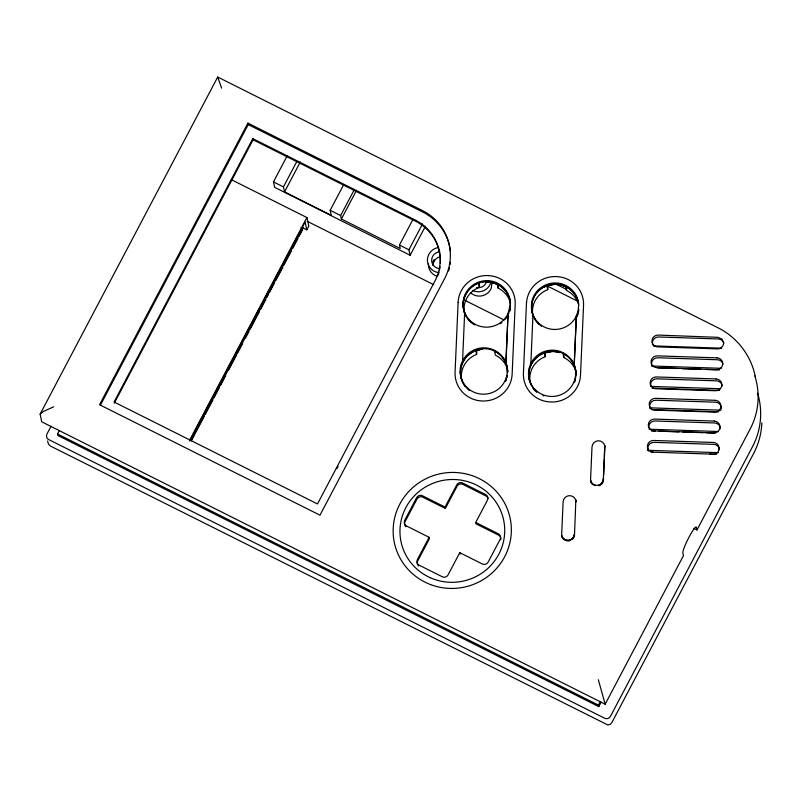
<?xml version="1.0" encoding="UTF-8"?>
<svg xmlns="http://www.w3.org/2000/svg" width="802" height="802" viewBox="0 0 802 802"><rect width="100%" height="100%" fill="white"/><g stroke="black" fill="none" stroke-linecap="round" stroke-linejoin="round"><path stroke-width="1.2" d="M507.455 372.589L506.984 366.494L505.27 361.682M462.574 360.96L464.659 312.579L463.335 307.888L463.035 303.036A23.659 23.168 -12.8 0 1 487.536 280.66L487.977 280.68A23.659 23.178 -11.8 0 1 510.262 304.63L508.057 313.562L505.912 362.785C509.36 371.717 506.343 382.424 499.055 388.539A23.659 23.178 -12.5 0 1 468.348 388.739C460.368 382.163 457.731 370.073 462.564 360.87A23.659 23.178 -12.5 0 1 505.932 362.875L508.067 313.642A23.659 23.178 -12.5 0 1 464.679 312.66M475.807 350.674L475.797 350.705A23.609 23.128 -12.5 0 1 481.992 349.271M464.278 312.63A23.609 23.128 -12.5 0 1 479.305 287.317L479.516 282.474M461.601 379.727A23.609 23.128 -12.5 0 1 476.629 354.424L476.839 349.572M510.473 303.096A23.609 23.128 -12.5 0 0 498.082 288.098L498.182 285.662M532.969 314.745L530.874 363.346A23.659 23.178 -12.5 0 1 574.232 365.03L576.367 316.038A23.659 23.178 -12.5 0 1 532.989 314.835L531.576 309.462L531.475 304.048A23.659 23.138 -12.6 0 1 555.846 282.976L556.287 282.996A23.659 23.158 -11.9 0 1 578.633 305.622M532.728 314.975A23.609 23.128 -12.5 0 1 547.746 289.662L547.966 284.82M530.042 382.073A23.609 23.128 -12.5 0 1 545.069 356.77L545.28 351.918M578.262 303.326A23.609 23.128 -12.5 0 0 566.523 290.444L566.633 288.008M576.237 372.549A23.609 23.128 -12.5 0 0 563.846 357.542L563.946 355.246M578.633 305.622L578.092 310.885L576.347 315.958L574.212 364.95L575.525 370.113L575.585 375.416A23.659 23.228 -11 0 1 551.345 396.479L550.904 396.459A23.659 23.198 -13 0 1 528.438 373.842L529.009 368.429L530.854 363.266M603.525 477.471L603.425 479.907A6.456 6.316 -12.5 0 1 601.55 484.117M603.635 475.035L604.327 459.205M604.427 456.769L604.858 447.025A6.456 6.326 -12.5 0 0 604.838 446.183A6.456 6.316 -12.5 0 0 592.006 446.884L590.573 479.756A6.456 6.316 -12.5 0 0 590.593 480.598A6.456 6.316 -12.5 0 0 592.858 484.588M761.86 422.794C761.459 433.511 758.562 444.087 753.579 453.571L611.796 722.682L610.272 724.306L607.816 724.968L50.416 446.042L48.521 444.208L47.549 440.99M432.679 264.971L434.123 259.748A8.601 8.431 -12.5 0 0 432.619 263.858M755.173 376.138C751.033 355.396 736.888 337.061 717.91 327.747L217.713 77.032L40.14 414.103L41.724 421.812L605.179 704.216L683.464 555.636L682.863 552.929A14.626 1.875 -63.4 0 1 688.958 537.28L688.998 537.2A14.626 1.875 -63.4 0 1 696.377 527.285L696.968 529.992L693.7 528.358M432.94 264.881C433.28 260.951 436.408 257.432 440.298 256.74M507.175 375.697L506.754 377.632A23.609 23.128 -12.5 0 0 507.245 375.707M506.493 378.755L505.39 381.411A23.609 23.128 -12.5 0 0 506.533 378.604M51.077 426.203L46.987 433.962A4.301 4.21 -12.5 0 0 48.822 439.636L604.648 718.221A4.301 4.21 -12.5 0 0 610.442 716.366L752.446 446.834A73.122 71.629 -12.5 0 0 757.609 393.221M601.129 702.201L598.803 706.622L57.884 435.516L57.554 434.002L59.248 430.774M247.918 123.107L99.558 404.709L319.978 515.185L444.569 278.695A51.619 50.566 -12.5 0 0 422.574 210.645L247.918 123.107L248.239 124.581L100.471 405.08M252.82 138.636L114.074 402.002L317.492 503.957L434.965 280.991A46.225 45.273 -12.5 0 0 415.266 220.049L252.82 138.636L253.081 139.769L114.325 403.145M425.411 226.244L410.133 255.257L274.675 187.357L273.462 181.894L287.036 156.109M343.567 184.881L330.163 210.314L331.276 215.297L284.56 191.879L283.447 186.896L296.85 161.463M284.56 191.879L300.289 162.024M189.382 440.649L306.915 217.553L231.307 179.658M189.783 440.96L305.111 222.074L306.835 229.843L303.016 227.928L191.187 440.188M191.337 440.829L204.149 416.499M205.312 414.293L212.881 399.917M214.044 397.712L219.287 387.757M220.45 385.551L225.693 375.597M228.61 370.073L236.179 355.697M237.342 353.492L242.585 343.537M245.502 338.013L248.991 331.376M250.154 329.171L259.477 311.477M260.64 309.271L265.883 299.316M267.046 297.111L268.209 294.895M269.382 292.69L274.615 282.735M275.788 280.53L282.775 267.256M283.938 265.051L291.507 250.675M292.67 248.47L297.913 238.515M299.086 236.309L302.575 229.673M306.835 229.843L308.81 226.054L306.915 217.553M412.86 219.608L399.456 245.041L400.218 248.48L341.411 219.006L340.649 215.568L354.053 190.134M341.411 219.006L356.569 190.254M410.133 255.257L408.92 249.783L422.494 223.999M336.93 468.669L338.093 466.463M445.05 507.075L422.484 495.776A4.301 4.21 -12.5 0 0 416.689 497.621L404.729 520.328A4.301 4.21 -12.5 0 0 406.564 526.002L429.12 537.31L417.401 559.545A4.301 4.21 -12.5 0 0 419.235 565.22L442.273 576.758A4.301 4.21 -12.5 0 0 448.067 574.914L459.777 552.668L482.343 563.976A4.301 4.21 -12.5 0 0 488.137 562.132L500.097 539.425A4.301 4.21 -12.5 0 0 498.263 533.751L475.706 522.443L487.426 500.207A4.301 4.21 -12.5 0 0 485.591 494.533L462.553 482.994A4.301 4.21 -12.5 0 0 456.759 484.839L445.05 507.075L445.351 508.468L422.794 497.17A4.301 4.21 -12.5 0 0 417 499.014L405.04 521.721A4.301 4.21 -12.5 0 0 405.952 526.774M445.351 508.468L457.07 486.233A4.301 4.21 -12.5 0 1 462.864 484.388L485.902 495.927A4.301 4.21 -12.5 0 1 488.017 498.383M598.803 706.622L598.462 705.108L600.217 701.79M696.968 529.992L750.151 429.04A70.977 69.523 -12.5 0 0 754.832 375.938M40.14 414.103L43.589 411.346L53.714 406.784M466.343 357.101L464.328 359.717A23.679 23.198 -12.5 0 0 463.716 360.689L462.062 364.098A23.609 23.128 -12.5 0 0 461.832 364.699L460.749 368.97A23.609 23.128 -12.5 0 0 466.894 388.228M467.396 355.988L469.611 354.053M538.042 291.367L542.543 287.677M473.401 351.667L471.155 352.96A23.609 23.128 -12.5 0 0 469.611 354.053M475.436 350.755L481.972 349.181M547.806 285.502L553.36 284.339A23.659 23.178 -12.5 0 1 578.653 303.768M546.493 351.627L553.2 350.945L557.761 351.567A23.659 23.178 -12.5 0 0 544.147 352.459L545.069 356.77M552.077 351.436L544.247 353.05A23.609 23.128 -12.5 0 1 559.956 352.619M653.189 345.893L721.75 348.178M651.826 365.481L651.936 365.993L721.259 368.308M657.78 367.857L677.54 368.519M682.472 368.689L700.998 369.301M705.93 369.471L719.514 369.922M650.673 385.892L650.783 386.404L720.617 388.739M652.076 388.118L719.404 390.373M650.352 408.659A6.025 5.895 -12.5 0 1 649.75 407.326L649.871 407.827L720.918 410.203M651.284 409.551L718.813 411.807M649.179 429.2L718.512 431.516M651.394 430.945L655.144 431.075M658.903 431.195L678.933 431.867M682.692 431.987L702.722 432.659M706.482 432.789L715.244 433.08M648.668 451.045A6.025 5.895 -12.5 0 1 648.036 449.812L648.146 450.323L718.361 452.659M651.124 452.097L716.236 454.273M497.24 284.199L490.463 282.194L486.012 281.983A23.609 23.128 -12.5 0 1 509.37 311.487M248.239 124.581L422.905 212.119A51.619 50.566 -12.5 0 1 450.393 251.247M556.357 284.309L566.413 289.352M547.836 286.254L578.031 301.382M253.081 139.769L415.516 221.192A46.225 45.273 -12.5 0 1 440.348 263.487M273.462 181.894L283.447 186.896M330.163 210.314L340.649 215.568M399.456 245.041L408.92 249.783M307.276 221.312L433.712 284.68M465.04 300.389L504.197 320.008M684.337 410.303L686.582 411.416M300.93 227.447L303.156 228.57L303.016 227.928M57.554 434.002L598.462 705.108M541.16 325.873L541.48 326.093A23.659 23.178 -12.5 0 1 533.711 316.91M217.753 77.032L221.593 88.14M598.332 679.745L605.179 704.216M566.523 290.444L565.6 286.154A23.659 23.178 -12.5 0 0 542.533 287.597M562.934 353.451L563.846 357.542M546.824 285.452L547.746 289.662M497.16 283.828L498.082 288.098M482.303 281.903L482.323 281.983A23.659 23.178 -12.5 0 1 489.892 281.592M494.473 351.025L495.395 355.196A23.609 23.128 -12.5 0 1 508.037 371.286M479.305 287.317L478.383 283.146A23.609 23.128 -12.5 0 0 463.135 303.447M476.629 354.424L475.696 350.213A23.659 23.178 -12.5 0 1 507.556 372.429M475.706 522.443L476.017 523.836L498.573 535.145A4.301 4.21 -12.5 0 1 500.789 539.776M459.777 552.668L460.087 554.062M429.12 537.31L429.431 538.703L417.712 560.939A4.301 4.21 -12.5 0 0 418.624 565.981M492.097 281.763L491.235 288.379A12.902 12.642 -12.5 0 1 470.403 292.57M604.758 446.744A6.456 6.326 -12.5 0 0 604.708 445.611A6.456 6.326 -12.5 0 1 604.728 446.453L603.325 479.616A6.456 6.316 -12.5 0 1 598.633 485.481M595.435 485.581A6.456 6.316 -12.5 0 1 590.472 480.027A6.456 6.316 -12.5 0 0 603.294 479.335M600.297 485.08A6.456 6.316 -12.5 0 1 598.843 485.731M575.866 501.581A6.456 6.316 -12.5 0 0 575.666 499.716A6.456 6.316 -12.5 0 1 575.806 501.35L574.503 534.794A6.456 6.316 -12.5 0 1 572.468 539.165M574.433 534.463A6.456 6.316 -12.5 0 1 561.701 535.656A6.456 6.316 -12.5 0 0 574.372 534.222M575.936 501.912A6.456 6.316 -12.5 0 0 575.786 500.288A6.456 6.316 -12.5 0 0 563.114 501.721L561.681 534.603A6.456 6.316 -12.5 0 0 561.821 536.227A6.456 6.316 -12.5 0 0 562.453 537.731M569.57 540.718A6.456 6.316 -12.5 0 1 566.272 540.668M564.748 540.037A6.456 6.316 -12.5 0 1 563.445 539.034M533.27 315.908A23.659 23.178 -12.5 0 1 538.032 291.276M501.862 322.524A23.659 23.178 -12.5 0 1 500.117 323.818M474.644 324.66A23.659 23.178 -12.5 0 1 467.255 317.792M466.082 315.888A23.659 23.178 -12.5 0 1 497.19 283.748M474.624 324.75A23.609 23.128 -12.5 0 1 463.085 304.549M574.382 382.203A23.659 23.178 -12.5 0 0 559.385 351.988A23.659 23.178 -12.5 0 0 557.781 351.637A23.659 23.178 -12.5 0 0 546.513 351.697M543.786 395.897A23.659 23.178 -12.5 0 1 543.034 395.597M563.044 353.431A23.609 23.128 -12.5 0 1 575.996 375.045M575.355 379.436A23.609 23.128 -12.5 0 1 574.322 382.614M653.129 452.278A6.025 5.895 -12.5 0 1 647.374 446.173A6.025 5.895 -12.5 0 1 653.64 440.468L713.319 442.463A6.025 5.895 -12.5 0 1 715.514 442.955C721.499 445.21 719.304 455.165 712.818 454.313A20.902 4.06 2.5 0 0 709.61 454.153M648.778 427.777A6.025 5.895 -12.5 0 1 654.993 420.99L714.662 422.975A6.025 5.895 -12.5 0 1 720.427 428.689M649.871 407.827A6.025 5.895 -12.5 0 1 655.896 400.208L715.574 402.193A6.025 5.895 -12.5 0 1 721.279 408.84M722.221 386.033A6.025 5.895 -12.5 0 0 716.497 380.83L656.828 378.835A6.025 5.895 -12.5 0 0 650.783 386.404M722.963 364.018A6.025 5.895 -12.5 0 0 717.419 359.747L657.74 357.762A6.025 5.895 -12.5 0 0 651.936 365.993M648.146 450.323A6.025 5.895 -12.5 0 1 654.061 442.353L713.74 444.348A6.025 5.895 -12.5 0 1 719.474 449.701M450.403 262.264A51.619 50.566 -12.5 0 1 450.112 264.459M449.491 267.718A51.619 50.566 -12.5 0 1 448.659 270.936M440.067 266.715A46.225 45.273 -12.5 0 1 439.546 269.913M439.075 272.018A46.225 45.273 -12.5 0 1 438.173 275.146M652.617 344.609A6.025 5.895 -12.5 0 1 658.642 336.98L718.321 338.965A6.025 5.895 -12.5 0 1 723.745 342.855M539.425 324.509A23.609 23.128 -12.5 0 1 544.598 286.464M578.693 310.464A23.659 23.178 -12.5 0 1 578.272 312.66M577.971 313.742A23.659 23.178 -12.5 0 1 576.778 316.9M544.488 286.905A23.659 23.178 -12.5 0 1 547.606 285.572M494.493 351.106A23.609 23.128 -12.5 0 1 505.29 361.762M469.36 390.444A23.609 23.128 -12.5 0 1 467.676 389M465.07 386.303A23.659 23.178 -12.5 0 1 463.787 384.439M463.215 383.456A23.659 23.178 -12.5 0 1 482.062 349.161M486.032 282.073A23.659 23.178 -12.5 0 1 510.523 303.306M509.029 312.529A23.609 23.128 -12.5 0 1 507.706 315.557M506.593 317.462A23.609 23.128 -12.5 0 1 505.3 319.256M510.453 307.256A23.659 23.178 -12.5 0 1 510.122 309.361M544.618 286.545A23.649 23.168 -12.5 0 1 546.844 285.542M536.889 392.038A23.609 23.128 -12.5 0 1 533.019 387.757M531.796 385.802A23.609 23.128 -12.5 0 1 549.881 351.587L550.252 351.547A23.609 23.128 -12.5 0 1 552.157 351.426L555.365 351.567A23.609 23.128 -12.5 0 1 557.25 351.847L559.936 352.529A23.659 23.168 -12.5 0 0 557.841 351.938A23.659 23.178 -12.5 0 0 530.162 382.684M578.703 309.121A23.609 23.128 -12.5 0 1 578.192 312.419M577.911 313.492A23.609 23.128 -12.5 0 1 576.768 316.64M544.678 286.835A23.609 23.128 -12.5 0 1 578.633 304.68M536.588 391.957A23.659 23.178 -12.5 0 1 532.789 387.707M531.586 385.782A23.659 23.178 -12.5 0 1 530.583 383.737M492.027 281.943A23.659 23.178 -12.5 0 1 494.132 282.484M486.764 281.061A8.601 8.431 -12.5 0 1 476.518 287.567M491.045 281.773A12.902 12.642 -12.5 0 1 472.518 290.434M438.383 268.459A8.601 8.431 -12.5 0 1 439.857 251.778M437.541 272.419A12.902 12.642 -12.5 0 1 438.634 247.507M436.819 276.239A12.902 12.642 -12.5 0 1 428.398 263.878M458.112 302.434L455.075 372.228A28.371 27.789 -12.5 0 0 482.182 400.98L482.624 400.99A28.371 27.789 -12.5 0 0 512.147 374.133L515.185 304.339A28.371 27.789 -12.5 0 0 488.077 275.587L487.646 275.567A28.371 27.789 -12.5 0 0 458.112 302.434M526.463 303.427L523.425 373.221A28.371 27.789 -12.5 0 0 550.543 401.972L550.974 401.992A28.371 27.789 -12.5 0 0 580.508 375.135L583.545 305.331A28.371 27.789 -12.5 0 0 556.438 276.59L555.997 276.57A28.371 27.789 -12.5 0 0 526.473 303.427M546.924 285.913L546.924 285.953A23.609 23.128 -12.5 0 1 565.701 286.725L565.711 286.605A23.659 23.178 -12.5 0 0 547.826 285.582A23.659 23.178 -12.5 0 0 546.924 285.913M723.695 343.146L723.033 345.642L721.239 347.687A6.025 5.895 -12.5 0 1 717.389 348.89L657.71 346.895A6.025 5.895 -12.5 0 1 651.956 340.79A6.025 5.895 -12.5 0 1 658.231 335.086L717.96 337.331L722.101 339.226L723.695 343.146M550.533 284.339L549.43 284.69A23.649 23.168 -12.5 0 1 562.322 284.84L562.302 284.76A23.659 23.178 -12.5 0 0 550.533 284.339M716.998 357.862L657.319 355.867A6.025 5.895 -12.5 0 0 651.054 361.572A6.025 5.895 -12.5 0 0 656.808 367.677L716.487 369.662A6.025 5.895 -12.5 0 0 722.752 363.968A6.025 5.895 -12.5 0 0 716.998 357.862M716.086 378.945L656.407 376.95A6.025 5.895 -12.5 0 0 650.141 382.644A6.025 5.895 -12.5 0 0 655.896 388.749L715.574 390.744A6.025 5.895 -12.5 0 0 721.84 385.04A6.025 5.895 -12.5 0 0 716.086 378.945M715.153 400.308L655.475 398.323A6.025 5.895 -12.5 0 0 649.209 404.018A6.025 5.895 -12.5 0 0 654.963 410.123L714.642 412.118A6.025 5.895 -12.5 0 0 720.908 406.413A6.025 5.895 -12.5 0 0 715.153 400.308M714.251 421.09L654.572 419.095A6.025 5.895 -12.5 0 0 648.307 424.799A6.025 5.895 -12.5 0 0 654.061 430.905L713.73 432.9A6.025 5.895 -12.5 0 0 720.006 427.195A6.025 5.895 -12.5 0 0 714.251 421.09M430.293 577.731A52.431 51.358 -12.5 0 0 504.518 525.881A52.431 51.358 -12.5 0 0 422.223 489.1A52.431 51.358 -12.5 0 0 430.293 577.731M430.634 584.618A59.168 57.955 -12.5 0 0 510.694 521.31A59.168 57.955 -12.5 0 0 415.406 485.39A59.168 57.955 -12.5 0 0 430.634 584.618M509.541 311.136A23.659 23.178 -12.5 0 0 510.393 306.965A23.659 23.178 -12.5 0 1 509.561 311.166"/></g></svg>
